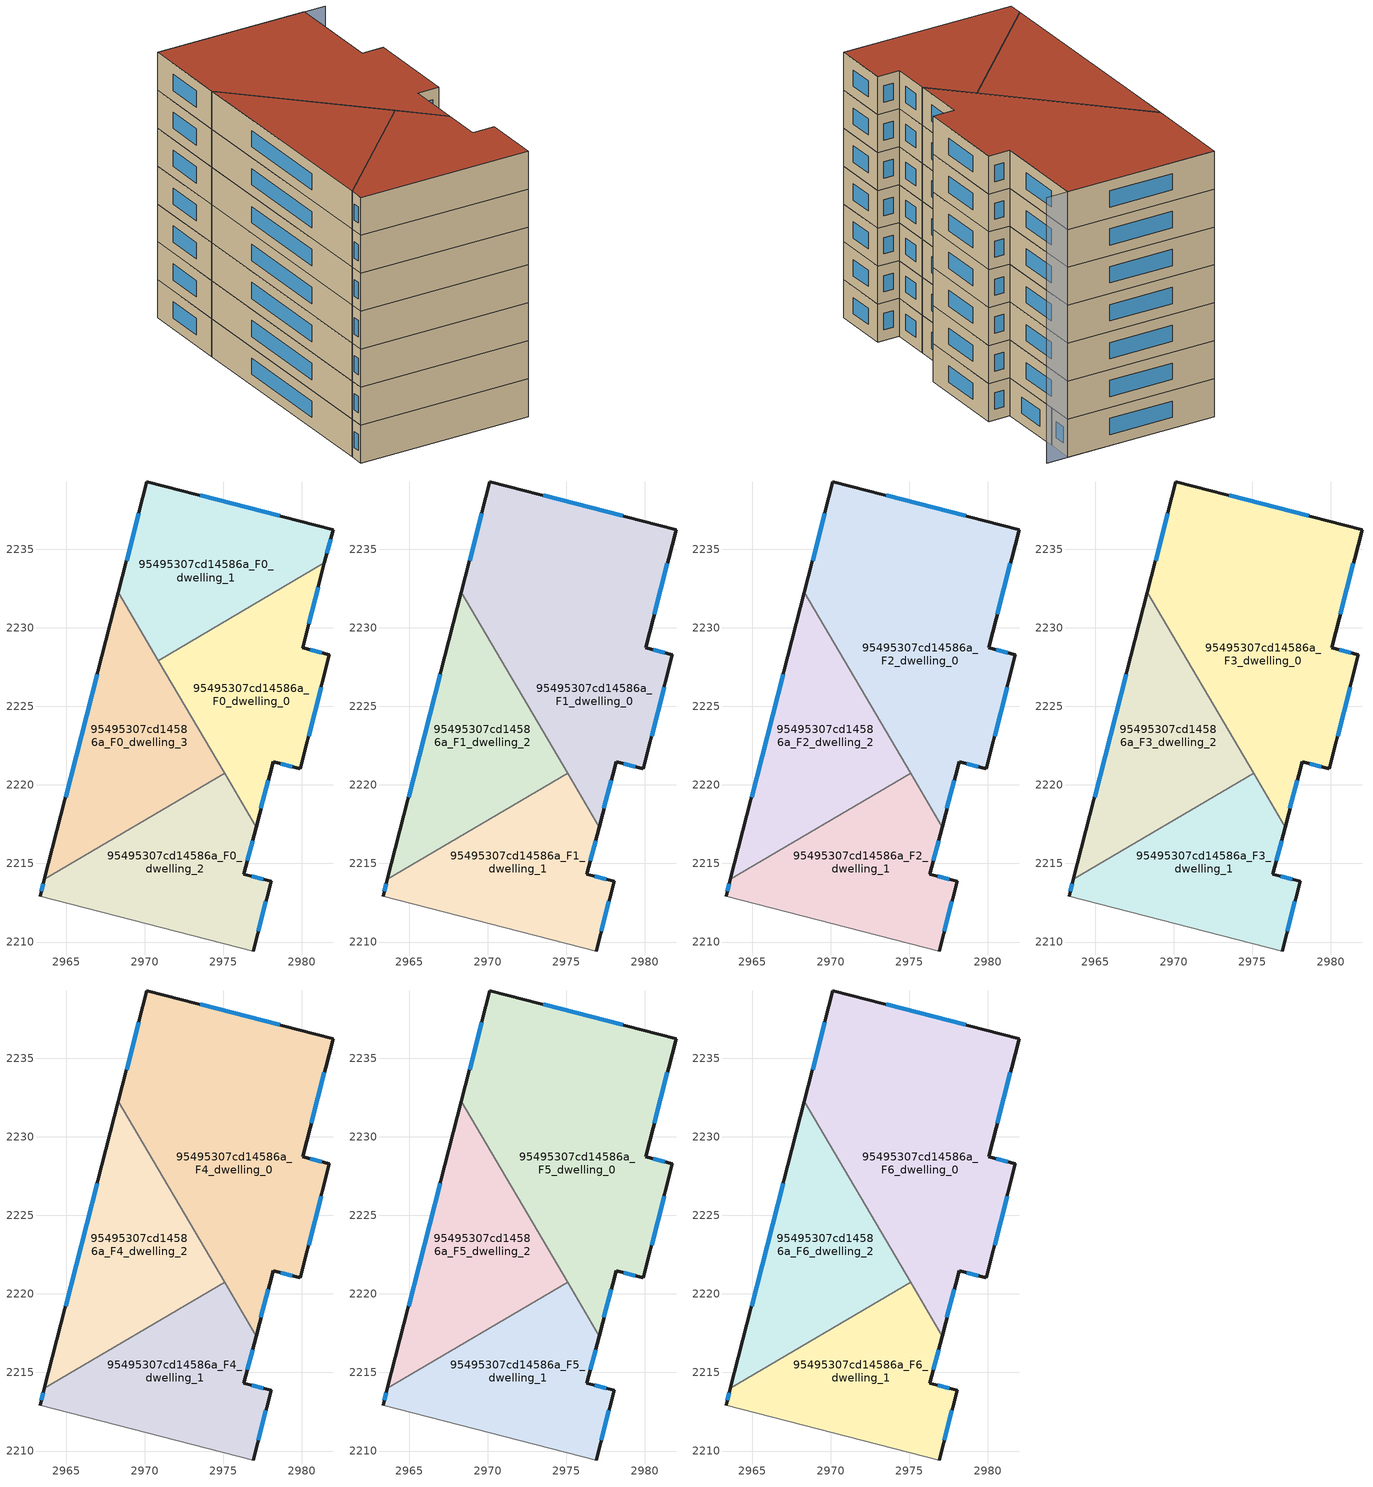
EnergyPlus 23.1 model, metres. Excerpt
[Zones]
95495307cd14586a_F0_dwelling_0
 floor ground (EU_floor_Construction): 2981.44,2234.12 2980.04,2228.72 2981.76,2228.28 2979.89,2221.03 2978.17,2221.47 2977.09,2217.32 2970.87,2227.91 z0
 wall outside (EU_wall_Construction): 2977.09,2217.32 2978.17,2221.47 2979.89,2221.03 2981.76,2228.28 2980.04,2228.72 2981.44,2234.12 z0:3
 wall to 95495307cd14586a_F0_dwelling_1 (EU_wall_Construction): 2981.44,2234.12 2970.87,2227.91 z0:3
 wall to 95495307cd14586a_F0_dwelling_3 (EU_wall_Construction): 2970.87,2227.91 2975.08,2220.74 z0:3
 wall to 95495307cd14586a_F0_dwelling_2 (EU_wall_Construction): 2975.08,2220.74 2977.09,2217.32 z0:3
 window (EU_Window_Construction): 2977.4,2218.51 2977.86,2220.29 / 2980.44,2230.26 2981.04,2232.58 / 2981.27,2228.4 2980.53,2228.59 / 2980.42,2223.1 2981.22,2226.2 / 2978.66,2221.35 2979.4,2221.16 z0.86:2.14
95495307cd14586a_F0_dwelling_1
 floor ground (EU_floor_Construction): 2981.98,2236.24 2981.44,2234.12 2970.87,2227.91 2968.33,2232.24 2970.14,2239.29 z0
 wall outside (EU_wall_Construction): 2981.44,2234.12 2981.98,2236.24 2970.14,2239.29 2968.33,2232.24 z0:3
 wall to 95495307cd14586a_F0_dwelling_3 (EU_wall_Construction): 2968.33,2232.24 2970.87,2227.91 z0:3
 window (EU_Window_Construction): 2981.59,2234.73 2981.83,2235.63 / 2969.62,2237.27 2968.85,2234.25 / 2978.6,2237.11 2973.53,2238.42 z0.86:2.14
95495307cd14586a_F0_dwelling_2
 floor ground (EU_floor_Construction): 2975.08,2220.74 2977.09,2217.32 2976.32,2214.31 2978.04,2213.86 2976.9,2209.41 2963.34,2212.91 2963.63,2214.01 z0
 wall outside (EU_wall_Construction): 2963.63,2214.01 2963.34,2212.91 / 2976.9,2209.41 2978.04,2213.86 2976.32,2214.31 2977.09,2217.32 z0:3
 wall to 95495307cd14586a_F0_dwelling_3 (EU_wall_Construction): 2975.08,2220.74 2963.63,2214.01 z0:3
 wall adiabatic (EU_wall_Construction): 2963.34,2212.91 2976.9,2209.41 z0:3
 window (EU_Window_Construction): 2963.55,2213.7 2963.42,2213.22 / 2976.54,2215.17 2976.87,2216.46 / 2977.55,2213.99 2976.81,2214.18 / 2977.22,2210.68 2977.71,2212.59 z0.86:2.14
95495307cd14586a_F0_dwelling_3
 floor ground (EU_floor_Construction): 2968.33,2232.24 2975.08,2220.74 2963.63,2214.01 z0
 wall outside (EU_wall_Construction): 2968.33,2232.24 2963.63,2214.01 z0:3
 window (EU_Window_Construction): 2966.98,2227.03 2964.97,2219.22 z0.86:2.14
95495307cd14586a_F1_dwelling_0
 floor to 95495307cd14586a_F0_dwelling_0 (EU_floor_Construction): 2981.44,2234.12 2980.04,2228.72 2981.76,2228.28 2979.89,2221.03 2978.17,2221.47 2977.09,2217.32 2970.87,2227.91 z3
 floor to 95495307cd14586a_F0_dwelling_1 (EU_floor_Construction): 2981.98,2236.24 2981.44,2234.12 2970.87,2227.91 2968.33,2232.24 2970.14,2239.29 z3
 wall outside (EU_wall_Construction): 2977.09,2217.32 2978.17,2221.47 2979.89,2221.03 2981.76,2228.28 2980.04,2228.72 2981.98,2236.24 2970.14,2239.29 2968.33,2232.24 z3:6
 wall to 95495307cd14586a_F1_dwelling_2 (EU_wall_Construction): 2968.33,2232.24 2975.08,2220.74 z3:6
 wall to 95495307cd14586a_F1_dwelling_1 (EU_wall_Construction): 2975.08,2220.74 2977.09,2217.32 z3:6
 window (EU_Window_Construction): 2977.4,2218.51 2977.86,2220.29 / 2969.62,2237.27 2968.85,2234.25 / 2978.6,2237.11 2973.53,2238.42 / 2980.6,2230.87 2981.43,2234.09 / 2981.27,2228.4 2980.53,2228.59 / 2980.42,2223.1 2981.22,2226.2 / 2978.66,2221.35 2979.4,2221.16 z3.86:5.14
95495307cd14586a_F1_dwelling_1
 floor to 95495307cd14586a_F0_dwelling_2 (EU_floor_Construction): 2975.08,2220.74 2977.09,2217.32 2976.32,2214.31 2978.04,2213.86 2976.9,2209.41 2963.34,2212.91 2963.63,2214.01 z3
 wall outside (EU_wall_Construction): 2963.63,2214.01 2963.34,2212.91 / 2976.9,2209.41 2978.04,2213.86 2976.32,2214.31 2977.09,2217.32 z3:6
 wall to 95495307cd14586a_F1_dwelling_2 (EU_wall_Construction): 2975.08,2220.74 2963.63,2214.01 z3:6
 wall adiabatic (EU_wall_Construction): 2963.34,2212.91 2976.9,2209.41 z3:6
 window (EU_Window_Construction): 2963.55,2213.7 2963.42,2213.22 / 2976.54,2215.17 2976.87,2216.46 / 2977.55,2213.99 2976.81,2214.18 / 2977.22,2210.68 2977.71,2212.59 z3.86:5.14
95495307cd14586a_F1_dwelling_2
 floor to 95495307cd14586a_F0_dwelling_3 (EU_floor_Construction): 2968.33,2232.24 2975.08,2220.74 2963.63,2214.01 z3
 wall outside (EU_wall_Construction): 2968.33,2232.24 2963.63,2214.01 z3:6
 window (EU_Window_Construction): 2966.98,2227.03 2964.97,2219.22 z3.86:5.14
95495307cd14586a_F2_dwelling_0
 floor to 95495307cd14586a_F1_dwelling_0 (EU_floor_Construction): 2981.98,2236.24 2980.04,2228.72 2981.76,2228.28 2979.89,2221.03 2978.17,2221.47 2977.09,2217.32 2968.33,2232.24 2970.14,2239.29 z6
 wall outside (EU_wall_Construction): 2977.09,2217.32 2978.17,2221.47 2979.89,2221.03 2981.76,2228.28 2980.04,2228.72 2981.98,2236.24 2970.14,2239.29 2968.33,2232.24 z6:9
 wall to 95495307cd14586a_F2_dwelling_2 (EU_wall_Construction): 2968.33,2232.24 2975.08,2220.74 z6:9
 wall to 95495307cd14586a_F2_dwelling_1 (EU_wall_Construction): 2975.08,2220.74 2977.09,2217.32 z6:9
 window (EU_Window_Construction): 2977.4,2218.51 2977.86,2220.29 / 2969.62,2237.27 2968.85,2234.25 / 2978.6,2237.11 2973.53,2238.42 / 2980.6,2230.87 2981.43,2234.09 / 2981.27,2228.4 2980.53,2228.59 / 2980.42,2223.1 2981.22,2226.2 / 2978.66,2221.35 2979.4,2221.16 z6.86:8.14
95495307cd14586a_F2_dwelling_1
 floor to 95495307cd14586a_F1_dwelling_1 (EU_floor_Construction): 2975.08,2220.74 2977.09,2217.32 2976.32,2214.31 2978.04,2213.86 2976.9,2209.41 2963.34,2212.91 2963.63,2214.01 z6
 wall outside (EU_wall_Construction): 2963.63,2214.01 2963.34,2212.91 / 2976.9,2209.41 2978.04,2213.86 2976.32,2214.31 2977.09,2217.32 z6:9
 wall to 95495307cd14586a_F2_dwelling_2 (EU_wall_Construction): 2975.08,2220.74 2963.63,2214.01 z6:9
 wall adiabatic (EU_wall_Construction): 2963.34,2212.91 2976.9,2209.41 z6:9
 window (EU_Window_Construction): 2963.55,2213.7 2963.42,2213.22 / 2976.54,2215.17 2976.87,2216.46 / 2977.55,2213.99 2976.81,2214.18 / 2977.22,2210.68 2977.71,2212.59 z6.86:8.14
95495307cd14586a_F2_dwelling_2
 floor to 95495307cd14586a_F1_dwelling_2 (EU_floor_Construction): 2968.33,2232.24 2975.08,2220.74 2963.63,2214.01 z6
 wall outside (EU_wall_Construction): 2968.33,2232.24 2963.63,2214.01 z6:9
 window (EU_Window_Construction): 2966.98,2227.03 2964.97,2219.22 z6.86:8.14
95495307cd14586a_F3_dwelling_0
 floor to 95495307cd14586a_F2_dwelling_0 (EU_floor_Construction): 2981.98,2236.24 2980.04,2228.72 2981.76,2228.28 2979.89,2221.03 2978.17,2221.47 2977.09,2217.32 2968.33,2232.24 2970.14,2239.29 z9
 wall outside (EU_wall_Construction): 2977.09,2217.32 2978.17,2221.47 2979.89,2221.03 2981.76,2228.28 2980.04,2228.72 2981.98,2236.24 2970.14,2239.29 2968.33,2232.24 z9:12
 wall to 95495307cd14586a_F3_dwelling_2 (EU_wall_Construction): 2968.33,2232.24 2975.08,2220.74 z9:12
 wall to 95495307cd14586a_F3_dwelling_1 (EU_wall_Construction): 2975.08,2220.74 2977.09,2217.32 z9:12
 window (EU_Window_Construction): 2977.4,2218.51 2977.86,2220.29 / 2969.62,2237.27 2968.85,2234.25 / 2978.6,2237.11 2973.53,2238.42 / 2980.6,2230.87 2981.43,2234.09 / 2981.27,2228.4 2980.53,2228.59 / 2980.42,2223.1 2981.22,2226.2 / 2978.66,2221.35 2979.4,2221.16 z9.86:11.14
95495307cd14586a_F3_dwelling_1
 floor to 95495307cd14586a_F2_dwelling_1 (EU_floor_Construction): 2975.08,2220.74 2977.09,2217.32 2976.32,2214.31 2978.04,2213.86 2976.9,2209.41 2963.34,2212.91 2963.63,2214.01 z9
 wall outside (EU_wall_Construction): 2963.63,2214.01 2963.34,2212.91 / 2976.9,2209.41 2978.04,2213.86 2976.32,2214.31 2977.09,2217.32 z9:12
 wall to 95495307cd14586a_F3_dwelling_2 (EU_wall_Construction): 2975.08,2220.74 2963.63,2214.01 z9:12
 wall adiabatic (EU_wall_Construction): 2963.34,2212.91 2976.9,2209.41 z9:12
 window (EU_Window_Construction): 2963.55,2213.7 2963.42,2213.22 / 2976.54,2215.17 2976.87,2216.46 / 2977.55,2213.99 2976.81,2214.18 / 2977.22,2210.68 2977.71,2212.59 z9.86:11.14
95495307cd14586a_F3_dwelling_2
 floor to 95495307cd14586a_F2_dwelling_2 (EU_floor_Construction): 2968.33,2232.24 2975.08,2220.74 2963.63,2214.01 z9
 wall outside (EU_wall_Construction): 2968.33,2232.24 2963.63,2214.01 z9:12
 window (EU_Window_Construction): 2966.98,2227.03 2964.97,2219.22 z9.86:11.14
95495307cd14586a_F4_dwelling_0
 floor to 95495307cd14586a_F3_dwelling_0 (EU_floor_Construction): 2981.98,2236.24 2980.04,2228.72 2981.76,2228.28 2979.89,2221.03 2978.17,2221.47 2977.09,2217.32 2968.33,2232.24 2970.14,2239.29 z12
 wall outside (EU_wall_Construction): 2977.09,2217.32 2978.17,2221.47 2979.89,2221.03 2981.76,2228.28 2980.04,2228.72 2981.98,2236.24 2970.14,2239.29 2968.33,2232.24 z12:15
 wall to 95495307cd14586a_F4_dwelling_2 (EU_wall_Construction): 2968.33,2232.24 2975.08,2220.74 z12:15
 wall to 95495307cd14586a_F4_dwelling_1 (EU_wall_Construction): 2975.08,2220.74 2977.09,2217.32 z12:15
 window (EU_Window_Construction): 2977.4,2218.51 2977.86,2220.29 / 2969.62,2237.27 2968.85,2234.25 / 2978.6,2237.11 2973.53,2238.42 / 2980.6,2230.87 2981.43,2234.09 / 2981.27,2228.4 2980.53,2228.59 / 2980.42,2223.1 2981.22,2226.2 / 2978.66,2221.35 2979.4,2221.16 z12.86:14.14
95495307cd14586a_F4_dwelling_1
 floor to 95495307cd14586a_F3_dwelling_1 (EU_floor_Construction): 2975.08,2220.74 2977.09,2217.32 2976.32,2214.31 2978.04,2213.86 2976.9,2209.41 2963.34,2212.91 2963.63,2214.01 z12
 wall outside (EU_wall_Construction): 2963.63,2214.01 2963.34,2212.91 / 2976.9,2209.41 2978.04,2213.86 2976.32,2214.31 2977.09,2217.32 z12:15
 wall to 95495307cd14586a_F4_dwelling_2 (EU_wall_Construction): 2975.08,2220.74 2963.63,2214.01 z12:15
 wall adiabatic (EU_wall_Construction): 2963.34,2212.91 2976.9,2209.41 z12:15
 window (EU_Window_Construction): 2963.55,2213.7 2963.42,2213.22 / 2976.54,2215.17 2976.87,2216.46 / 2977.55,2213.99 2976.81,2214.18 / 2977.22,2210.68 2977.71,2212.59 z12.86:14.14
95495307cd14586a_F4_dwelling_2
 floor to 95495307cd14586a_F3_dwelling_2 (EU_floor_Construction): 2968.33,2232.24 2975.08,2220.74 2963.63,2214.01 z12
 wall outside (EU_wall_Construction): 2968.33,2232.24 2963.63,2214.01 z12:15
 window (EU_Window_Construction): 2966.98,2227.03 2964.97,2219.22 z12.86:14.14
95495307cd14586a_F5_dwelling_0
 floor to 95495307cd14586a_F4_dwelling_0 (EU_floor_Construction): 2981.98,2236.24 2980.04,2228.72 2981.76,2228.28 2979.89,2221.03 2978.17,2221.47 2977.09,2217.32 2968.33,2232.24 2970.14,2239.29 z15
 wall outside (EU_wall_Construction): 2977.09,2217.32 2978.17,2221.47 2979.89,2221.03 2981.76,2228.28 2980.04,2228.72 2981.98,2236.24 2970.14,2239.29 2968.33,2232.24 z15:18
 wall to 95495307cd14586a_F5_dwelling_2 (EU_wall_Construction): 2968.33,2232.24 2975.08,2220.74 z15:18
 wall to 95495307cd14586a_F5_dwelling_1 (EU_wall_Construction): 2975.08,2220.74 2977.09,2217.32 z15:18
 window (EU_Window_Construction): 2977.4,2218.51 2977.86,2220.29 / 2969.62,2237.27 2968.85,2234.25 / 2978.6,2237.11 2973.53,2238.42 / 2980.6,2230.87 2981.43,2234.09 / 2981.27,2228.4 2980.53,2228.59 / 2980.42,2223.1 2981.22,2226.2 / 2978.66,2221.35 2979.4,2221.16 z15.86:17.14
95495307cd14586a_F5_dwelling_1
 floor to 95495307cd14586a_F4_dwelling_1 (EU_floor_Construction): 2975.08,2220.74 2977.09,2217.32 2976.32,2214.31 2978.04,2213.86 2976.9,2209.41 2963.34,2212.91 2963.63,2214.01 z15
 wall outside (EU_wall_Construction): 2963.63,2214.01 2963.34,2212.91 / 2976.9,2209.41 2978.04,2213.86 2976.32,2214.31 2977.09,2217.32 z15:18
 wall to 95495307cd14586a_F5_dwelling_2 (EU_wall_Construction): 2975.08,2220.74 2963.63,2214.01 z15:18
 wall adiabatic (EU_wall_Construction): 2963.34,2212.91 2976.9,2209.41 z15:18
 window (EU_Window_Construction): 2963.55,2213.7 2963.42,2213.22 / 2976.54,2215.17 2976.87,2216.46 / 2977.55,2213.99 2976.81,2214.18 / 2977.22,2210.68 2977.71,2212.59 z15.86:17.14
95495307cd14586a_F5_dwelling_2
 floor to 95495307cd14586a_F4_dwelling_2 (EU_floor_Construction): 2968.33,2232.24 2975.08,2220.74 2963.63,2214.01 z15
 wall outside (EU_wall_Construction): 2968.33,2232.24 2963.63,2214.01 z15:18
 window (EU_Window_Construction): 2966.98,2227.03 2964.97,2219.22 z15.86:17.14
95495307cd14586a_F6_dwelling_0
 floor to 95495307cd14586a_F5_dwelling_0 (EU_floor_Construction): 2981.98,2236.24 2980.04,2228.72 2981.76,2228.28 2979.89,2221.03 2978.17,2221.47 2977.09,2217.32 2968.33,2232.24 2970.14,2239.29 z18
 wall outside (EU_wall_Construction): 2977.09,2217.32 2978.17,2221.47 2979.89,2221.03 2981.76,2228.28 2980.04,2228.72 2981.98,2236.24 2970.14,2239.29 2968.33,2232.24 z18:21
 wall to 95495307cd14586a_F6_dwelling_2 (EU_wall_Construction): 2968.33,2232.24 2975.08,2220.74 z18:21
 wall to 95495307cd14586a_F6_dwelling_1 (EU_wall_Construction): 2975.08,2220.74 2977.09,2217.32 z18:21
 window (EU_Window_Construction): 2977.4,2218.51 2977.86,2220.29 / 2969.62,2237.27 2968.85,2234.25 / 2978.6,2237.11 2973.53,2238.42 / 2980.6,2230.87 2981.43,2234.09 / 2981.27,2228.4 2980.53,2228.59 / 2980.42,2223.1 2981.22,2226.2 / 2978.66,2221.35 2979.4,2221.16 z18.86:20.14
 roof outside (EU_roof_Construction): 2979.89,2221.03 2981.76,2228.28 2980.04,2228.72 2981.98,2236.24 2970.14,2239.29 2968.33,2232.24 2977.09,2217.32 2978.17,2221.47 z21
95495307cd14586a_F6_dwelling_1
 floor to 95495307cd14586a_F5_dwelling_1 (EU_floor_Construction): 2975.08,2220.74 2977.09,2217.32 2976.32,2214.31 2978.04,2213.86 2976.9,2209.41 2963.34,2212.91 2963.63,2214.01 z18
 wall outside (EU_wall_Construction): 2963.63,2214.01 2963.34,2212.91 / 2976.9,2209.41 2978.04,2213.86 2976.32,2214.31 2977.09,2217.32 z18:21
 wall to 95495307cd14586a_F6_dwelling_2 (EU_wall_Construction): 2975.08,2220.74 2963.63,2214.01 z18:21
 wall adiabatic (EU_wall_Construction): 2963.34,2212.91 2976.9,2209.41 z18:21
 window (EU_Window_Construction): 2963.55,2213.7 2963.42,2213.22 / 2976.54,2215.17 2976.87,2216.46 / 2977.55,2213.99 2976.81,2214.18 / 2977.22,2210.68 2977.71,2212.59 z18.86:20.14
 roof outside (EU_roof_Construction): 2976.9,2209.41 2978.04,2213.86 2976.32,2214.31 2977.09,2217.32 2975.08,2220.74 2963.63,2214.01 2963.34,2212.91 z21
95495307cd14586a_F6_dwelling_2
 floor to 95495307cd14586a_F5_dwelling_2 (EU_floor_Construction): 2968.33,2232.24 2975.08,2220.74 2963.63,2214.01 z18
 wall outside (EU_wall_Construction): 2968.33,2232.24 2963.63,2214.01 z18:21
 window (EU_Window_Construction): 2966.98,2227.03 2964.97,2219.22 z18.86:20.14
 roof outside (EU_roof_Construction): 2975.08,2220.74 2968.33,2232.24 2963.63,2214.01 z21
shading: 2983.7,2235.81 2970.63,2239.18 z0:21
[Building]
EU S2 Campaign: North Axis=0; Terrain=City; Solar Distribution=FullExterior
[Site:Location]
Helsinki-Vantaa.AP: Latitude=60.317; Longitude=24.963; Time Zone=2; Elevation=54.6
[SizingPeriod:WeatherFileDays]
AnnualSizingPeriod: Begin Month=1; Begin Day of Month=1; End Month=12; End Day of Month=31; Day of Week for Start Day=Monday; Use Weather File Daylight Saving Period=No; Use Weather File Rain and Snow Indicators=No
[MATERIAL]
EU_InternalMass_Material: Roughness=MediumRough; Thickness=0.1; Conductivity=1; Density=1800; Specific Heat=900; Thermal Absorptance=0.9; Solar Absorptance=0.7; Visible Absorptance=0.7
[MATERIAL:NOMASS] Roughness=MediumRough; Thermal Absorptance=0.9; Solar Absorptance=0.7; Visible Absorptance=0.7
Name | Thermal Resistance
EU_wall_NoMass | 5.91765
EU_roof_NoMass | 11.1778
EU_floor_NoMass | 6.2875
[WINDOWMATERIAL:SIMPLEGLAZINGSYSTEM]
EU_Window_SimpleGlazing: UFactor=0.994035; Solar Heat Gain Coefficient=0.7; Visible Transmittance=0.7
[CONSTRUCTION]
EU_wall_Construction: EU_wall_NoMass
EU_roof_Construction: EU_roof_NoMass
EU_floor_Construction: EU_floor_NoMass
EU_Window_Construction: EU_Window_SimpleGlazing
EU_InternalMass_Construction: EU_InternalMass_Material
[ZONE] Type=1; Multiplier=1; Ceiling Height=autocalculate; Floor Area=autocalculate; Part of Total Floor Area=Yes
Name | Volume
95495307cd14586a_F0_dwelling_0 | 265.784
95495307cd14586a_F1_dwelling_0; 95495307cd14586a_F2_dwelling_0; 95495307cd14586a_F3_dwelling_0; 95495307cd14586a_F4_dwelling_0; 95495307cd14586a_F5_dwelling_0; 95495307cd14586a_F6_dwelling_0 | 531.557
95495307cd14586a_F0_dwelling_1 | 265.775
95495307cd14586a_F1_dwelling_1; 95495307cd14586a_F2_dwelling_1; 95495307cd14586a_F3_dwelling_1; 95495307cd14586a_F4_dwelling_1; 95495307cd14586a_F5_dwelling_1; 95495307cd14586a_F6_dwelling_1; 95495307cd14586a_F0_dwelling_2 | 265.803
95495307cd14586a_F1_dwelling_2; 95495307cd14586a_F2_dwelling_2; 95495307cd14586a_F3_dwelling_2; 95495307cd14586a_F4_dwelling_2; 95495307cd14586a_F5_dwelling_2; 95495307cd14586a_F6_dwelling_2; 95495307cd14586a_F0_dwelling_3 | 265.77
[INTERNALMASS] Construction=EU_InternalMass_Construction
Name | Zone or ZoneList | Surface Area
95495307cd14586a_F0_dwelling_0_EU_InternalMass | 95495307cd14586a_F0_dwelling_0 | 88.5949
95495307cd14586a_F0_dwelling_1_EU_InternalMass | 95495307cd14586a_F0_dwelling_1 | 88.5916
95495307cd14586a_F0_dwelling_2_EU_InternalMass | 95495307cd14586a_F0_dwelling_2 | 88.6009
95495307cd14586a_F0_dwelling_3_EU_InternalMass | 95495307cd14586a_F0_dwelling_3 | 88.5898
95495307cd14586a_F1_dwelling_0_EU_InternalMass | 95495307cd14586a_F1_dwelling_0 | 177.185
95495307cd14586a_F1_dwelling_1_EU_InternalMass | 95495307cd14586a_F1_dwelling_1 | 88.6009
95495307cd14586a_F1_dwelling_2_EU_InternalMass | 95495307cd14586a_F1_dwelling_2 | 88.5898
95495307cd14586a_F2_dwelling_0_EU_InternalMass | 95495307cd14586a_F2_dwelling_0 | 177.185
95495307cd14586a_F2_dwelling_1_EU_InternalMass | 95495307cd14586a_F2_dwelling_1 | 88.6009
95495307cd14586a_F2_dwelling_2_EU_InternalMass | 95495307cd14586a_F2_dwelling_2 | 88.5898
95495307cd14586a_F3_dwelling_0_EU_InternalMass | 95495307cd14586a_F3_dwelling_0 | 177.185
95495307cd14586a_F3_dwelling_1_EU_InternalMass | 95495307cd14586a_F3_dwelling_1 | 88.6009
95495307cd14586a_F3_dwelling_2_EU_InternalMass | 95495307cd14586a_F3_dwelling_2 | 88.5898
95495307cd14586a_F4_dwelling_0_EU_InternalMass | 95495307cd14586a_F4_dwelling_0 | 177.185
95495307cd14586a_F4_dwelling_1_EU_InternalMass | 95495307cd14586a_F4_dwelling_1 | 88.6009
95495307cd14586a_F4_dwelling_2_EU_InternalMass | 95495307cd14586a_F4_dwelling_2 | 88.5898
95495307cd14586a_F5_dwelling_0_EU_InternalMass | 95495307cd14586a_F5_dwelling_0 | 177.185
95495307cd14586a_F5_dwelling_1_EU_InternalMass | 95495307cd14586a_F5_dwelling_1 | 88.6009
95495307cd14586a_F5_dwelling_2_EU_InternalMass | 95495307cd14586a_F5_dwelling_2 | 88.5898
95495307cd14586a_F6_dwelling_0_EU_InternalMass | 95495307cd14586a_F6_dwelling_0 | 177.185
95495307cd14586a_F6_dwelling_1_EU_InternalMass | 95495307cd14586a_F6_dwelling_1 | 88.6009
95495307cd14586a_F6_dwelling_2_EU_InternalMass | 95495307cd14586a_F6_dwelling_2 | 88.5898
[OTHEREQUIPMENT] Fuel Type=Electricity; Design Level Calculation Method=Watts/Area; Power per Zone Floor Area=1; Fraction Latent=0; Fraction Radiant=0; Fraction Lost=0; Carbon Dioxide Generation Rate=0; EndUse Subcategory=EU_Step8_InternalGains
Name | Zone or ZoneList or Space or SpaceList | Schedule
EU_Step8_InternalGain_95495307cd14586a_F0_dwelling_0_f000 | 95495307cd14586a_F0_dwelling_0 | EU_Step8_GainSchedule_95495307cd14586a_F0_dwelling_0_f000
EU_Step8_InternalGain_95495307cd14586a_F0_dwelling_1_f000 | 95495307cd14586a_F0_dwelling_1 | EU_Step8_GainSchedule_95495307cd14586a_F0_dwelling_1_f000
EU_Step8_InternalGain_95495307cd14586a_F0_dwelling_2_f000 | 95495307cd14586a_F0_dwelling_2 | EU_Step8_GainSchedule_95495307cd14586a_F0_dwelling_2_f000
EU_Step8_InternalGain_95495307cd14586a_F0_dwelling_3_f000 | 95495307cd14586a_F0_dwelling_3 | EU_Step8_GainSchedule_95495307cd14586a_F0_dwelling_3_f000
EU_Step8_InternalGain_95495307cd14586a_F1_dwelling_0_f000 | 95495307cd14586a_F1_dwelling_0 | EU_Step8_GainSchedule_95495307cd14586a_F1_dwelling_0_f000
EU_Step8_InternalGain_95495307cd14586a_F1_dwelling_1_f000 | 95495307cd14586a_F1_dwelling_1 | EU_Step8_GainSchedule_95495307cd14586a_F1_dwelling_1_f000
EU_Step8_InternalGain_95495307cd14586a_F1_dwelling_2_f000 | 95495307cd14586a_F1_dwelling_2 | EU_Step8_GainSchedule_95495307cd14586a_F1_dwelling_2_f000
EU_Step8_InternalGain_95495307cd14586a_F2_dwelling_0_f000 | 95495307cd14586a_F2_dwelling_0 | EU_Step8_GainSchedule_95495307cd14586a_F2_dwelling_0_f000
EU_Step8_InternalGain_95495307cd14586a_F2_dwelling_1_f000 | 95495307cd14586a_F2_dwelling_1 | EU_Step8_GainSchedule_95495307cd14586a_F2_dwelling_1_f000
EU_Step8_InternalGain_95495307cd14586a_F2_dwelling_2_f000 | 95495307cd14586a_F2_dwelling_2 | EU_Step8_GainSchedule_95495307cd14586a_F2_dwelling_2_f000
EU_Step8_InternalGain_95495307cd14586a_F3_dwelling_0_f000 | 95495307cd14586a_F3_dwelling_0 | EU_Step8_GainSchedule_95495307cd14586a_F3_dwelling_0_f000
EU_Step8_InternalGain_95495307cd14586a_F3_dwelling_1_f000 | 95495307cd14586a_F3_dwelling_1 | EU_Step8_GainSchedule_95495307cd14586a_F3_dwelling_1_f000
EU_Step8_InternalGain_95495307cd14586a_F3_dwelling_2_f000 | 95495307cd14586a_F3_dwelling_2 | EU_Step8_GainSchedule_95495307cd14586a_F3_dwelling_2_f000
EU_Step8_InternalGain_95495307cd14586a_F4_dwelling_0_f000 | 95495307cd14586a_F4_dwelling_0 | EU_Step8_GainSchedule_95495307cd14586a_F4_dwelling_0_f000
EU_Step8_InternalGain_95495307cd14586a_F4_dwelling_1_f000 | 95495307cd14586a_F4_dwelling_1 | EU_Step8_GainSchedule_95495307cd14586a_F4_dwelling_1_f000
EU_Step8_InternalGain_95495307cd14586a_F4_dwelling_2_f000 | 95495307cd14586a_F4_dwelling_2 | EU_Step8_GainSchedule_95495307cd14586a_F4_dwelling_2_f000
EU_Step8_InternalGain_95495307cd14586a_F5_dwelling_0_f000 | 95495307cd14586a_F5_dwelling_0 | EU_Step8_GainSchedule_95495307cd14586a_F5_dwelling_0_f000
EU_Step8_InternalGain_95495307cd14586a_F5_dwelling_1_f000 | 95495307cd14586a_F5_dwelling_1 | EU_Step8_GainSchedule_95495307cd14586a_F5_dwelling_1_f000
EU_Step8_InternalGain_95495307cd14586a_F5_dwelling_2_f000 | 95495307cd14586a_F5_dwelling_2 | EU_Step8_GainSchedule_95495307cd14586a_F5_dwelling_2_f000
EU_Step8_InternalGain_95495307cd14586a_F6_dwelling_0_f000 | 95495307cd14586a_F6_dwelling_0 | EU_Step8_GainSchedule_95495307cd14586a_F6_dwelling_0_f000
EU_Step8_InternalGain_95495307cd14586a_F6_dwelling_1_f000 | 95495307cd14586a_F6_dwelling_1 | EU_Step8_GainSchedule_95495307cd14586a_F6_dwelling_1_f000
EU_Step8_InternalGain_95495307cd14586a_F6_dwelling_2_f000 | 95495307cd14586a_F6_dwelling_2 | EU_Step8_GainSchedule_95495307cd14586a_F6_dwelling_2_f000
[ZONEVENTILATION:DESIGNFLOWRATE] Schedule=EU_AlwaysOn; Design Flow Rate Calculation Method=AirChanges/Hour; Air Changes per Hour=0.596421; Ventilation Type=Natural; Fan Pressure Rise=0; Fan Total Efficiency=1; Constant Term Coefficient=1; Temperature Term Coefficient=0; Velocity Term Coefficient=0; Velocity Squared Term Coefficient=0; Minimum Indoor Temperature=-100; Maximum Indoor Temperature=100; Delta Temperature=-100; Minimum Outdoor Temperature=-100; Maximum Outdoor Temperature=100; Maximum Wind Speed=40
Name | Zone or ZoneList or Space or SpaceList
EU_ConstantAir_95495307cd14586a_F0_dwelling_0 | 95495307cd14586a_F0_dwelling_0
EU_ConstantAir_95495307cd14586a_F0_dwelling_1 | 95495307cd14586a_F0_dwelling_1
EU_ConstantAir_95495307cd14586a_F0_dwelling_2 | 95495307cd14586a_F0_dwelling_2
EU_ConstantAir_95495307cd14586a_F0_dwelling_3 | 95495307cd14586a_F0_dwelling_3
EU_ConstantAir_95495307cd14586a_F1_dwelling_0 | 95495307cd14586a_F1_dwelling_0
EU_ConstantAir_95495307cd14586a_F1_dwelling_1 | 95495307cd14586a_F1_dwelling_1
EU_ConstantAir_95495307cd14586a_F1_dwelling_2 | 95495307cd14586a_F1_dwelling_2
EU_ConstantAir_95495307cd14586a_F2_dwelling_0 | 95495307cd14586a_F2_dwelling_0
EU_ConstantAir_95495307cd14586a_F2_dwelling_1 | 95495307cd14586a_F2_dwelling_1
EU_ConstantAir_95495307cd14586a_F2_dwelling_2 | 95495307cd14586a_F2_dwelling_2
EU_ConstantAir_95495307cd14586a_F3_dwelling_0 | 95495307cd14586a_F3_dwelling_0
EU_ConstantAir_95495307cd14586a_F3_dwelling_1 | 95495307cd14586a_F3_dwelling_1
EU_ConstantAir_95495307cd14586a_F3_dwelling_2 | 95495307cd14586a_F3_dwelling_2
EU_ConstantAir_95495307cd14586a_F4_dwelling_0 | 95495307cd14586a_F4_dwelling_0
EU_ConstantAir_95495307cd14586a_F4_dwelling_1 | 95495307cd14586a_F4_dwelling_1
EU_ConstantAir_95495307cd14586a_F4_dwelling_2 | 95495307cd14586a_F4_dwelling_2
EU_ConstantAir_95495307cd14586a_F5_dwelling_0 | 95495307cd14586a_F5_dwelling_0
EU_ConstantAir_95495307cd14586a_F5_dwelling_1 | 95495307cd14586a_F5_dwelling_1
EU_ConstantAir_95495307cd14586a_F5_dwelling_2 | 95495307cd14586a_F5_dwelling_2
EU_ConstantAir_95495307cd14586a_F6_dwelling_0 | 95495307cd14586a_F6_dwelling_0
EU_ConstantAir_95495307cd14586a_F6_dwelling_1 | 95495307cd14586a_F6_dwelling_1
EU_ConstantAir_95495307cd14586a_F6_dwelling_2 | 95495307cd14586a_F6_dwelling_2
[HVACTEMPLATE:THERMOSTAT] Constant Heating Setpoint=20; Constant Cooling Setpoint=50
EU_HeatOnly_95495307cd14586a_F0_dwelling_0; EU_HeatOnly_95495307cd14586a_F0_dwelling_1; EU_HeatOnly_95495307cd14586a_F0_dwelling_2; EU_HeatOnly_95495307cd14586a_F0_dwelling_3; EU_HeatOnly_95495307cd14586a_F1_dwelling_0; EU_HeatOnly_95495307cd14586a_F1_dwelling_1; EU_HeatOnly_95495307cd14586a_F1_dwelling_2; EU_HeatOnly_95495307cd14586a_F2_dwelling_0; EU_HeatOnly_95495307cd14586a_F2_dwelling_1; EU_HeatOnly_95495307cd14586a_F2_dwelling_2; EU_HeatOnly_95495307cd14586a_F3_dwelling_0; EU_HeatOnly_95495307cd14586a_F3_dwelling_1; EU_HeatOnly_95495307cd14586a_F3_dwelling_2; EU_HeatOnly_95495307cd14586a_F4_dwelling_0; EU_HeatOnly_95495307cd14586a_F4_dwelling_1; EU_HeatOnly_95495307cd14586a_F4_dwelling_2; EU_HeatOnly_95495307cd14586a_F5_dwelling_0; EU_HeatOnly_95495307cd14586a_F5_dwelling_1; EU_HeatOnly_95495307cd14586a_F5_dwelling_2; EU_HeatOnly_95495307cd14586a_F6_dwelling_0; EU_HeatOnly_95495307cd14586a_F6_dwelling_1; EU_HeatOnly_95495307cd14586a_F6_dwelling_2
[HVACTEMPLATE:ZONE:IDEALLOADSAIRSYSTEM] System Availability Schedule=EU_AlwaysOn; Maximum Heating Supply Air Temperature=50; Minimum Cooling Supply Air Temperature=13; Maximum Heating Supply Air Humidity Ratio=0.0156; Minimum Cooling Supply Air Humidity Ratio=0.0077; Heating Limit=NoLimit; Cooling Limit=NoLimit; Heating Availability Schedule=EU_AlwaysOn; Cooling Availability Schedule=EU_CoolingOff; Dehumidification Control Type=ConstantSensibleHeatRatio; Cooling Sensible Heat Ratio=0.7; Dehumidification Setpoint=60; Humidification Control Type=None; Humidification Setpoint=30; Outdoor Air Method=None; Outdoor Air Flow Rate per Person=0.00944; Outdoor Air Flow Rate per Zone Floor Area=0; Outdoor Air Flow Rate per Zone=0; Demand Controlled Ventilation Type=None; Outdoor Air Economizer Type=NoEconomizer; Heat Recovery Type=None; Sensible Heat Recovery Effectiveness=0.7; Latent Heat Recovery Effectiveness=0.65
Name | Template Thermostat
95495307cd14586a_F0_dwelling_0 | EU_HeatOnly_95495307cd14586a_F0_dwelling_0
95495307cd14586a_F0_dwelling_1 | EU_HeatOnly_95495307cd14586a_F0_dwelling_1
95495307cd14586a_F0_dwelling_2 | EU_HeatOnly_95495307cd14586a_F0_dwelling_2
95495307cd14586a_F0_dwelling_3 | EU_HeatOnly_95495307cd14586a_F0_dwelling_3
95495307cd14586a_F1_dwelling_0 | EU_HeatOnly_95495307cd14586a_F1_dwelling_0
95495307cd14586a_F1_dwelling_1 | EU_HeatOnly_95495307cd14586a_F1_dwelling_1
95495307cd14586a_F1_dwelling_2 | EU_HeatOnly_95495307cd14586a_F1_dwelling_2
95495307cd14586a_F2_dwelling_0 | EU_HeatOnly_95495307cd14586a_F2_dwelling_0
95495307cd14586a_F2_dwelling_1 | EU_HeatOnly_95495307cd14586a_F2_dwelling_1
95495307cd14586a_F2_dwelling_2 | EU_HeatOnly_95495307cd14586a_F2_dwelling_2
95495307cd14586a_F3_dwelling_0 | EU_HeatOnly_95495307cd14586a_F3_dwelling_0
95495307cd14586a_F3_dwelling_1 | EU_HeatOnly_95495307cd14586a_F3_dwelling_1
95495307cd14586a_F3_dwelling_2 | EU_HeatOnly_95495307cd14586a_F3_dwelling_2
95495307cd14586a_F4_dwelling_0 | EU_HeatOnly_95495307cd14586a_F4_dwelling_0
95495307cd14586a_F4_dwelling_1 | EU_HeatOnly_95495307cd14586a_F4_dwelling_1
95495307cd14586a_F4_dwelling_2 | EU_HeatOnly_95495307cd14586a_F4_dwelling_2
95495307cd14586a_F5_dwelling_0 | EU_HeatOnly_95495307cd14586a_F5_dwelling_0
95495307cd14586a_F5_dwelling_1 | EU_HeatOnly_95495307cd14586a_F5_dwelling_1
95495307cd14586a_F5_dwelling_2 | EU_HeatOnly_95495307cd14586a_F5_dwelling_2
95495307cd14586a_F6_dwelling_0 | EU_HeatOnly_95495307cd14586a_F6_dwelling_0
95495307cd14586a_F6_dwelling_1 | EU_HeatOnly_95495307cd14586a_F6_dwelling_1
95495307cd14586a_F6_dwelling_2 | EU_HeatOnly_95495307cd14586a_F6_dwelling_2
[SIZING:ZONE] Zone Cooling Design Supply Air Temperature Input Method=SupplyAirTemperature; Zone Cooling Design Supply Air Temperature=13; Zone Heating Design Supply Air Temperature Input Method=SupplyAirTemperature; Zone Heating Design Supply Air Temperature=50; Zone Cooling Design Supply Air Humidity Ratio=0.008; Zone Heating Design Supply Air Humidity Ratio=0.008; Cooling Design Air Flow Method=DesignDay; Cooling Design Air Flow Rate=0; Cooling Minimum Air Flow per Zone Floor Area=0.000762; Cooling Minimum Air Flow=0; Cooling Minimum Air Flow Fraction=0.2; Heating Design Air Flow Method=DesignDay; Heating Design Air Flow Rate=0; Heating Maximum Air Flow per Zone Floor Area=0.002032; Heating Maximum Air Flow=0.141576; Heating Maximum Air Flow Fraction=0.3; Account for Dedicated Outdoor Air System=No; Dedicated Outdoor Air System Control Strategy=NeutralSupplyAir; Dedicated Outdoor Air Low Setpoint Temperature for Design=autosize; Dedicated Outdoor Air High Setpoint Temperature for Design=autosize; Zone Load Sizing Method=Sensible Load Only No Latent Load; Zone Latent Cooling Design Supply Air Humidity Ratio Input Method=HumidityRatioDifference; Zone Cooling Design Supply Air Humidity Ratio Difference=0.005; Zone Latent Heating Design Supply Air Humidity Ratio Input Method=HumidityRatioDifference; Zone Humidification Design Supply Air Humidity Ratio Difference=0.005
95495307cd14586a_F0_dwelling_0; 95495307cd14586a_F0_dwelling_1; 95495307cd14586a_F0_dwelling_2; 95495307cd14586a_F0_dwelling_3; 95495307cd14586a_F1_dwelling_0; 95495307cd14586a_F1_dwelling_1; 95495307cd14586a_F1_dwelling_2; 95495307cd14586a_F2_dwelling_0; 95495307cd14586a_F2_dwelling_1; 95495307cd14586a_F2_dwelling_2; 95495307cd14586a_F3_dwelling_0; 95495307cd14586a_F3_dwelling_1; 95495307cd14586a_F3_dwelling_2; 95495307cd14586a_F4_dwelling_0; 95495307cd14586a_F4_dwelling_1; 95495307cd14586a_F4_dwelling_2; 95495307cd14586a_F5_dwelling_0; 95495307cd14586a_F5_dwelling_1; 95495307cd14586a_F5_dwelling_2; 95495307cd14586a_F6_dwelling_0; 95495307cd14586a_F6_dwelling_1; 95495307cd14586a_F6_dwelling_2
[SCHEDULE:CONSTANT]
Name | Hourly Value
EU_AlwaysOn | 1
EU_CoolingOff | 0
[SCHEDULE:FILE] Column Number=1; Rows to Skip at Top=0; Number of Hours of Data=8760; Column Separator=Comma; Interpolate to Timestep=No; Minutes per Item=60; Adjust Schedule for Daylight Savings=Yes
Name | File
EU_Step8_GainSchedule_95495307cd14586a_F0_dwelling_0_f000 | ../../schedules/95495307cd14586a/95495307cd14586a_F0_dwelling_0_f000_gain.csv
EU_Step8_GainSchedule_95495307cd14586a_F0_dwelling_1_f000 | ../../schedules/95495307cd14586a/95495307cd14586a_F0_dwelling_1_f000_gain.csv
EU_Step8_GainSchedule_95495307cd14586a_F0_dwelling_2_f000 | ../../schedules/95495307cd14586a/95495307cd14586a_F0_dwelling_2_f000_gain.csv
EU_Step8_GainSchedule_95495307cd14586a_F0_dwelling_3_f000 | ../../schedules/95495307cd14586a/95495307cd14586a_F0_dwelling_3_f000_gain.csv
EU_Step8_GainSchedule_95495307cd14586a_F1_dwelling_0_f000 | ../../schedules/95495307cd14586a/95495307cd14586a_F1_dwelling_0_f000_gain.csv
EU_Step8_GainSchedule_95495307cd14586a_F1_dwelling_1_f000 | ../../schedules/95495307cd14586a/95495307cd14586a_F1_dwelling_1_f000_gain.csv
EU_Step8_GainSchedule_95495307cd14586a_F1_dwelling_2_f000 | ../../schedules/95495307cd14586a/95495307cd14586a_F1_dwelling_2_f000_gain.csv
EU_Step8_GainSchedule_95495307cd14586a_F2_dwelling_0_f000 | ../../schedules/95495307cd14586a/95495307cd14586a_F2_dwelling_0_f000_gain.csv
EU_Step8_GainSchedule_95495307cd14586a_F2_dwelling_1_f000 | ../../schedules/95495307cd14586a/95495307cd14586a_F2_dwelling_1_f000_gain.csv
EU_Step8_GainSchedule_95495307cd14586a_F2_dwelling_2_f000 | ../../schedules/95495307cd14586a/95495307cd14586a_F2_dwelling_2_f000_gain.csv
EU_Step8_GainSchedule_95495307cd14586a_F3_dwelling_0_f000 | ../../schedules/95495307cd14586a/95495307cd14586a_F3_dwelling_0_f000_gain.csv
EU_Step8_GainSchedule_95495307cd14586a_F3_dwelling_1_f000 | ../../schedules/95495307cd14586a/95495307cd14586a_F3_dwelling_1_f000_gain.csv
EU_Step8_GainSchedule_95495307cd14586a_F3_dwelling_2_f000 | ../../schedules/95495307cd14586a/95495307cd14586a_F3_dwelling_2_f000_gain.csv
EU_Step8_GainSchedule_95495307cd14586a_F4_dwelling_0_f000 | ../../schedules/95495307cd14586a/95495307cd14586a_F4_dwelling_0_f000_gain.csv
EU_Step8_GainSchedule_95495307cd14586a_F4_dwelling_1_f000 | ../../schedules/95495307cd14586a/95495307cd14586a_F4_dwelling_1_f000_gain.csv
EU_Step8_GainSchedule_95495307cd14586a_F4_dwelling_2_f000 | ../../schedules/95495307cd14586a/95495307cd14586a_F4_dwelling_2_f000_gain.csv
EU_Step8_GainSchedule_95495307cd14586a_F5_dwelling_0_f000 | ../../schedules/95495307cd14586a/95495307cd14586a_F5_dwelling_0_f000_gain.csv
EU_Step8_GainSchedule_95495307cd14586a_F5_dwelling_1_f000 | ../../schedules/95495307cd14586a/95495307cd14586a_F5_dwelling_1_f000_gain.csv
EU_Step8_GainSchedule_95495307cd14586a_F5_dwelling_2_f000 | ../../schedules/95495307cd14586a/95495307cd14586a_F5_dwelling_2_f000_gain.csv
EU_Step8_GainSchedule_95495307cd14586a_F6_dwelling_0_f000 | ../../schedules/95495307cd14586a/95495307cd14586a_F6_dwelling_0_f000_gain.csv
EU_Step8_GainSchedule_95495307cd14586a_F6_dwelling_1_f000 | ../../schedules/95495307cd14586a/95495307cd14586a_F6_dwelling_1_f000_gain.csv
EU_Step8_GainSchedule_95495307cd14586a_F6_dwelling_2_f000 | ../../schedules/95495307cd14586a/95495307cd14586a_F6_dwelling_2_f000_gain.csv
